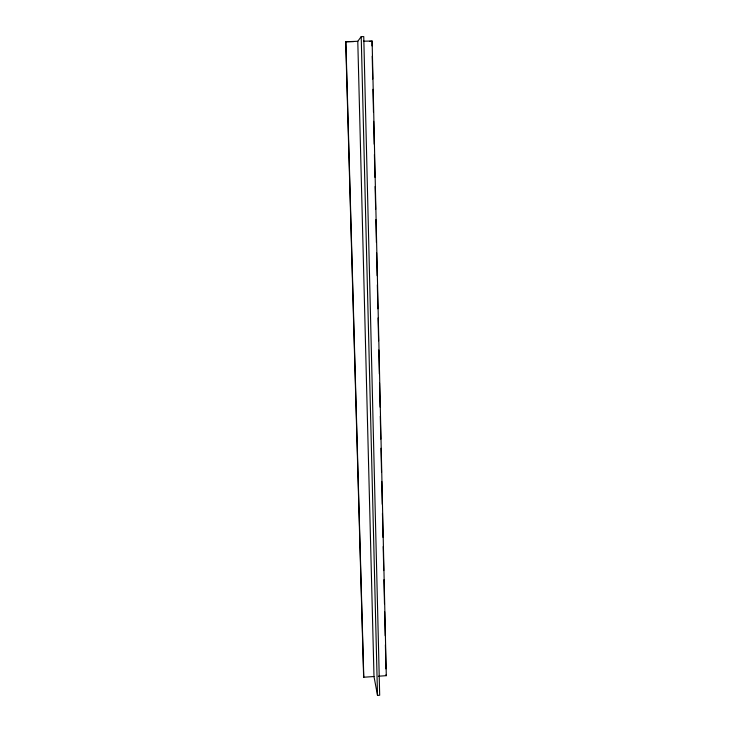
<?xml version="1.0" encoding="UTF-8"?>
<svg xmlns="http://www.w3.org/2000/svg" width="732" height="732" viewBox="0 0 732 732"><rect width="100%" height="100%" fill="white"/><g stroke="black" fill="none" stroke-linecap="round" stroke-linejoin="round"><path stroke-width="1.1" d="M373.997 676.524L363.786 677.228L363.612 676.148L345.705 41.733L357.783 41.285L361.215 36.637L363.758 36.6L379.679 695.244L377.511 695.4L373.997 676.524L357.783 41.285M371.993 45.896L372.121 41.056L363.475 41.193M378.362 676.222L386.295 675.673L372.121 41.056M345.705 41.733L353.675 41.614M369.614 41.358L371.893 41.321M386.066 674.602L386.295 675.673M345.87 41.477L363.786 677.228M361.215 36.637L377.511 695.4M372.222 56.181L372.734 79.047M372.963 89.331L373.476 112.197M373.677 121.338L374.189 144.204M374.418 154.489L374.93 177.354M375.141 186.495L375.653 209.361M375.882 219.646L376.394 242.512M376.623 252.796L377.136 275.662M377.337 284.803L377.877 308.803M378.078 317.953L378.59 340.81M378.801 349.96L379.341 373.961M379.542 383.111L380.082 407.111M380.283 416.261L380.796 439.118M380.997 448.268L381.537 472.268M381.738 481.418L382.25 504.275M382.461 513.425L382.992 537.425M383.202 546.575L383.742 570.576M383.943 579.726L384.483 603.726M384.657 611.732L385.197 635.733M385.398 644.883L385.938 668.883"/></g></svg>
